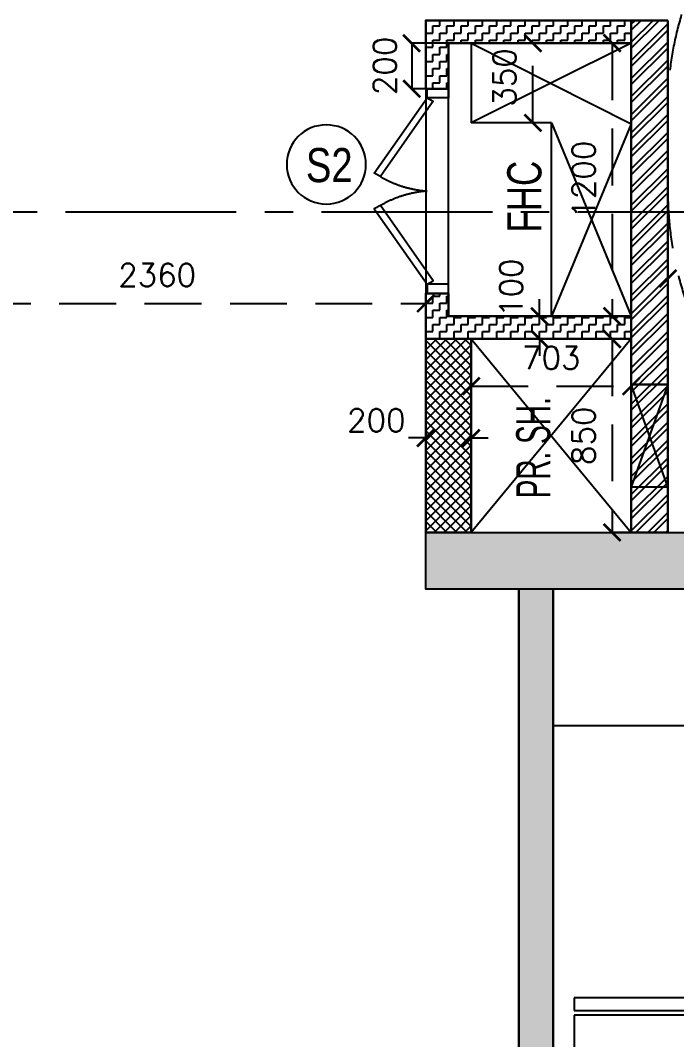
# Model space of a CAD drawing. Header units: millimetres. Extents: x 1181448 to 1317632, y -5734806 to -5633961.
# Drawn here: x 1205672 to 1208554, y -5721205 to -5716724 of the extents above; entities that cross this region are included whole.
import ezdxf
from ezdxf.enums import TextEntityAlignment as Align

# ---------------------------------------------------------------- set-up
doc = ezdxf.new("R2010")
doc.units = ezdxf.units.MM
doc.header["$LTSCALE"] = 1000
doc.header["$MEASUREMENT"] = 0
for name, pattern in [('1BHK-A$0$AUDIT_D_120904163729-0', [0]), ('AUDIT_D_120904163729-0', [0]), ('T8 - TYPICAL FLOOR CORE$0$T10-TYPICAL FLOOR CORE$0$HIDDEN', [0.375, 0.25, -0.125]), ('T8 - TYPICAL FLOOR CORE$0$T8 - TYPICAL FLOOR CORE$0$HIDDEN2', [0.1875, 0.125, -0.0625]), ('T8 - TYPICAL FLOOR CORE$1$AUDIT_D_120904163729-0', [0]), ('T8 - TYPICAL FLOOR CORE$1$HIDDEN', [0.375, 0.25, -0.125]), ('T8_REFUGE COLUMNS$0$CENTER2', [1.125, 0.75, -0.125, 0.125, -0.125])]:
    doc.linetypes.add(name, pattern=pattern)
doc.layers.get('0').update_dxf_attribs({"linetype": 'AUDIT_D_120904163729-0'})
for name, color, linetype in [('1BHK-A$0$A-HATCH -160', 251, '1BHK-A$0$AUDIT_D_120904163729-0'), ('1BHK-A$0$a-KIT FIX', 251, 'Continuous'), ('A_dim', 1, 'Continuous'), ('T8 - TYPICAL FLOOR CORE$0$A-DIMENSIONS', 2, 'T8 - TYPICAL FLOOR CORE$1$HIDDEN'), ('T8 - TYPICAL FLOOR CORE$0$A-HATCH -160', 251, 'T8 - TYPICAL FLOOR CORE$1$AUDIT_D_120904163729-0'), ('T8 - TYPICAL FLOOR CORE$0$a-window-no', 125, 'Continuous'), ('T8 - TYPICAL FLOOR CORE$0$T10-TYPICAL FLOOR CORE$0$A-SLAB SUNK-AC LEDGES', 251, 'T8 - TYPICAL FLOOR CORE$0$T10-TYPICAL FLOOR CORE$0$HIDDEN'), ('T8 - TYPICAL FLOOR CORE$0$T8 - TYPICAL FLOOR CORE$0$A-DOOR', 1, 'Continuous'), ('T8 - TYPICAL FLOOR CORE$0$T8 - TYPICAL FLOOR CORE$0$Typical floor plan-$0$$0$A2-TYPICAL$0$a-door', 1, 'Continuous'), ('T8 - TYPICAL FLOOR CORE$1$HATCH', 8, 'Continuous'), ('T8 - TYPICAL FLOOR CORE$1$T10-TYPICAL FLOOR CORE$0$CUT-OUT', 49, 'Continuous'), ('T8(T9 IS SIMILAR) - REFUGE FLOOR$1$A_rail', 253, 'Continuous'), ('T8_REFUGE COLUMNS$0$A-CENTERLINE', 193, 'T8_REFUGE COLUMNS$0$CENTER2'), ('T8_REFUGE COLUMNS$1$A-RCC COLS', 3, 'Continuous')]:
    doc.layers.add(name, color=color, linetype=linetype)
for name, color, linetype, lineweight in [('1BHK-A$1$A-WALL- 160', 6, 'Continuous', 30), ('T8 - TYPICAL FLOOR CORE$0$T8 - TYPICAL FLOOR CORE$0$D&W', 8, 'Continuous', 25), ('T8 - TYPICAL FLOOR CORE$1$a-Text', 4, 'Continuous', 0), ('T8 - TYPICAL FLOOR CORE$1$A-WALL- 160', 6, 'Continuous', 30), ('T8 - TYPICAL FLOOR CORE$1$T10-TYPICAL FLOOR CORE$0$A-WALL- 160', 6, 'Continuous', 30), ('T8 - TYPICAL FLOOR CORE$1$T10-TYPICAL FLOOR CORE$0$D&W', 8, 'Continuous', 25), ('T8(T9 IS SIMILAR) - REFUGE FLOOR$0$D&W', 8, 'Continuous', 25)]:
    doc.layers.add(name, color=color, linetype=linetype, lineweight=lineweight)
doc.layers.add('T8_REFUGE COLUMNS$0$COL-HATCH', color=7, linetype='Continuous', lineweight=25, true_color=0xa3a3a3)
doc.styles.add('T8 - TYPICAL FLOOR CORE$0$LODHA STANDERD', font='sanss___.ttf')
doc.styles.add('T8 - TYPICAL FLOOR CORE$0$Romans 1', font='romans.shx', dxfattribs={"height": 100})
doc.styles.add('T8 - TYPICAL FLOOR CORE$1$ARIAL ARROW', font='swisscl.ttf')
doc.dimstyles.new('T8 - TYPICAL FLOOR CORE$0$ALPINE S', dxfattribs={"dimscale": 0, "dimtxt": 100, "dimasz": 75, "dimexe": 0, "dimexo": 0, "dimgap": 75, "dimtad": 1, "dimdec": 0, "dimzin": 0, "dimdsep": 46, "dimtxsty": 'T8 - TYPICAL FLOOR CORE$0$Romans 1', "dimblk": 'T8 - TYPICAL FLOOR CORE$0$_ArchTick', "dimcen": 0.09, "dimclrd": 256, "dimclre": 256, "dimclrt": 7, "dimadec": 0, "dimazin": 0, "dimtfac": 1, "dimtdec": 0, "dimtofl": 0, "dimtmove": 1, "dimatfit": 0, "dimldrblk": 'T8 - TYPICAL FLOOR CORE$0$_Open90', "dimfxl": 1, "dimtolj": 1, "dimtzin": 0, "dimarcsym": 0})

# ---------------------------------------------------------------- blocks, each defined once
blk = doc.blocks.new('T8 - TYPICAL FLOOR CORE$0$_ArchTick')
at = {"color": 0, "linetype": 'ByBlock', "const_width": 0.15}
blk.add_lwpolyline([(-0.5, -0.5), (0.5, 0.5)], dxfattribs=at)
blk = doc.blocks.new('*D249')
at = {"layer": 'T8 - TYPICAL FLOOR CORE$0$A-DIMENSIONS', "linetype": 'T8 - TYPICAL FLOOR CORE$1$HIDDEN', "lineweight": -2, "transparency": 16777216}
for p, q in [((1205092.4, -5717855.7), (1205092.4, -5717968.1)), ((1207452.3, -5718258.1), (1207452.3, -5717968.1))]:
    blk.add_line(p, q, dxfattribs=at)
at = {"layer": 'T8 - TYPICAL FLOOR CORE$0$A-DIMENSIONS', "lineweight": -2, "transparency": 16777216}
blk.add_line((1205092.4, -5717968.1), (1207452.3, -5717968.1), dxfattribs=at)
at = {"layer": 'T8 - TYPICAL FLOOR CORE$0$A-DIMENSIONS', "linetype": 'ByBlock', "lineweight": -2, "transparency": 16777216, "xscale": 75, "yscale": 75, "zscale": 75, "rotation": 180}
blk.add_blockref('T8 - TYPICAL FLOOR CORE$0$_ArchTick', (1205092.4, -5717968.1), dxfattribs=at)
at = {"layer": 'T8 - TYPICAL FLOOR CORE$0$A-DIMENSIONS', "linetype": 'ByBlock', "lineweight": -2, "transparency": 16777216, "xscale": 75, "yscale": 75, "zscale": 75}
blk.add_blockref('T8 - TYPICAL FLOOR CORE$0$_ArchTick', (1207452.3, -5717968.1), dxfattribs=at)
at = {"layer": 'T8 - TYPICAL FLOOR CORE$0$A-DIMENSIONS', "color": 7, "linetype": 'ByBlock', "transparency": 16777216, "insert": (1206272.3, -5717843.1), "char_height": 100, "attachment_point": 5, "style": 'T8 - TYPICAL FLOOR CORE$0$Romans 1'}
blk.add_mtext('\\A1;2360', dxfattribs=at)
blk = doc.blocks.new('T8 - TYPICAL FLOOR CORE$0$_Open90')
at = {"color": 0, "linetype": 'ByBlock', "lineweight": -2}
for p, q in [((0, 0), (-1, 0)), ((-0.5, 0.5), (0, 0)), ((0, 0), (-0.5, -0.5))]:
    blk.add_line(p, q, dxfattribs=at)
blk = doc.blocks.new('*D209')
at = {"layer": 'T8 - TYPICAL FLOOR CORE$0$A-DIMENSIONS', "linetype": 'T8 - TYPICAL FLOOR CORE$1$HIDDEN', "lineweight": -2, "transparency": 16777216}
for p, q in [((1208515.7, -5717976.4), (1208515.7, -5717858.5)), ((1210015.9, -5718058.1), (1210015.9, -5717858.5))]:
    blk.add_line(p, q, dxfattribs=at)
at = {"layer": 'T8 - TYPICAL FLOOR CORE$0$A-DIMENSIONS', "lineweight": -2, "transparency": 16777216}
blk.add_line((1210015.9, -5717858.5), (1208515.7, -5717858.5), dxfattribs=at)
at = {"layer": 'T8 - TYPICAL FLOOR CORE$0$A-DIMENSIONS', "linetype": 'ByBlock', "lineweight": -2, "transparency": 16777216, "xscale": 75, "yscale": 75, "zscale": 75, "rotation": 180}
blk.add_blockref('T8 - TYPICAL FLOOR CORE$0$_ArchTick', (1208515.7, -5717858.5), dxfattribs=at)
at = {"layer": 'T8 - TYPICAL FLOOR CORE$0$A-DIMENSIONS', "linetype": 'ByBlock', "lineweight": -2, "transparency": 16777216, "xscale": 75, "yscale": 75, "zscale": 75}
blk.add_blockref('T8 - TYPICAL FLOOR CORE$0$_ArchTick', (1210015.9, -5717858.5), dxfattribs=at)
at = {"layer": 'T8 - TYPICAL FLOOR CORE$0$A-DIMENSIONS', "color": 7, "linetype": 'ByBlock', "transparency": 16777216, "insert": (1209265.8, -5717733.5), "char_height": 100, "attachment_point": 5, "style": 'T8 - TYPICAL FLOOR CORE$0$Romans 1'}
blk.add_mtext('\\A1;1500', dxfattribs=at)
blk = doc.blocks.new('T8 - TYPICAL FLOOR CORE$0$WINDOW TAG')
at = {"layer": 'T8 - TYPICAL FLOOR CORE$0$a-window-no'}
blk.add_circle((0, 0), 174.1, dxfattribs=at)
at = {"layer": 'T8 - TYPICAL FLOOR CORE$0$a-window-no', "style": 'T8 - TYPICAL FLOOR CORE$0$LODHA STANDERD'}
blk.add_attdef('WINDOW', text='', height=150, dxfattribs=at).set_placement((11.3, 2.8), align=Align.MIDDLE_CENTER)
blk = doc.blocks.new('*D185')
at = {"layer": 'T8 - TYPICAL FLOOR CORE$0$A-DIMENSIONS', "linetype": 'T8 - TYPICAL FLOOR CORE$1$HIDDEN', "lineweight": -2, "transparency": 16777216}
for p, q in [((1208355.3, -5716824.1), (1208271.1, -5716824.1)), ((1208355.3, -5718024), (1208271.1, -5718024))]:
    blk.add_line(p, q, dxfattribs=at)
at = {"layer": 'T8 - TYPICAL FLOOR CORE$0$A-DIMENSIONS', "lineweight": -2, "transparency": 16777216}
blk.add_line((1208271.1, -5716824.1), (1208271.1, -5718024), dxfattribs=at)
at = {"layer": 'T8 - TYPICAL FLOOR CORE$0$A-DIMENSIONS', "linetype": 'ByBlock', "lineweight": -2, "transparency": 16777216, "xscale": 75, "yscale": 75, "zscale": 75}
for p, rotation in [((1208271.1, -5716824.1), 90), ((1208271.1, -5718024), 270)]:
    blk.add_blockref('T8 - TYPICAL FLOOR CORE$0$_ArchTick', p, dxfattribs=dict(at, rotation=rotation))
at = {"layer": 'T8 - TYPICAL FLOOR CORE$0$A-DIMENSIONS', "color": 7, "linetype": 'ByBlock', "transparency": 16777216, "insert": (1208146.1, -5717424), "char_height": 100, "attachment_point": 5, "rotation": 90, "style": 'T8 - TYPICAL FLOOR CORE$0$Romans 1'}
blk.add_mtext('\\A1;1200', dxfattribs=at)
blk = doc.blocks.new('*D186')
at = {"layer": 'T8 - TYPICAL FLOOR CORE$0$A-DIMENSIONS', "linetype": 'T8 - TYPICAL FLOOR CORE$1$HIDDEN', "lineweight": -2, "transparency": 16777216}
for p, q in [((1207652, -5718256.6), (1207652, -5718332)), ((1208355.3, -5718256.6), (1208355.3, -5718332))]:
    blk.add_line(p, q, dxfattribs=at)
at = {"layer": 'T8 - TYPICAL FLOOR CORE$0$A-DIMENSIONS', "lineweight": -2, "transparency": 16777216}
blk.add_line((1207652, -5718332), (1208355.3, -5718332), dxfattribs=at)
at = {"layer": 'T8 - TYPICAL FLOOR CORE$0$A-DIMENSIONS', "linetype": 'ByBlock', "lineweight": -2, "transparency": 16777216, "xscale": 75, "yscale": 75, "zscale": 75, "rotation": 180}
blk.add_blockref('T8 - TYPICAL FLOOR CORE$0$_ArchTick', (1207652, -5718332), dxfattribs=at)
at = {"layer": 'T8 - TYPICAL FLOOR CORE$0$A-DIMENSIONS', "linetype": 'ByBlock', "lineweight": -2, "transparency": 16777216, "xscale": 75, "yscale": 75, "zscale": 75}
blk.add_blockref('T8 - TYPICAL FLOOR CORE$0$_ArchTick', (1208355.3, -5718332), dxfattribs=at)
at = {"layer": 'T8 - TYPICAL FLOOR CORE$0$A-DIMENSIONS', "color": 7, "linetype": 'ByBlock', "transparency": 16777216, "insert": (1208003.6, -5718207), "char_height": 100, "attachment_point": 5, "style": 'T8 - TYPICAL FLOOR CORE$0$Romans 1'}
blk.add_mtext('\\A1;703', dxfattribs=at)
blk = doc.blocks.new('*D187')
at = {"layer": 'T8 - TYPICAL FLOOR CORE$0$A-DIMENSIONS', "linetype": 'T8 - TYPICAL FLOOR CORE$1$HIDDEN', "lineweight": -2, "transparency": 16777216}
for p, q in [((1208355.3, -5718125.1), (1208271.1, -5718125.1)), ((1208355.3, -5718974.9), (1208271.1, -5718974.9))]:
    blk.add_line(p, q, dxfattribs=at)
at = {"layer": 'T8 - TYPICAL FLOOR CORE$0$A-DIMENSIONS', "lineweight": -2, "transparency": 16777216}
blk.add_line((1208271.1, -5718125.1), (1208271.1, -5718974.9), dxfattribs=at)
at = {"layer": 'T8 - TYPICAL FLOOR CORE$0$A-DIMENSIONS', "linetype": 'ByBlock', "lineweight": -2, "transparency": 16777216, "xscale": 75, "yscale": 75, "zscale": 75}
for p, rotation in [((1208271.1, -5718125.1), 90), ((1208271.1, -5718974.9), 270)]:
    blk.add_blockref('T8 - TYPICAL FLOOR CORE$0$_ArchTick', p, dxfattribs=dict(at, rotation=rotation))
at = {"layer": 'T8 - TYPICAL FLOOR CORE$0$A-DIMENSIONS', "color": 7, "linetype": 'ByBlock', "transparency": 16777216, "insert": (1208146.1, -5718550), "char_height": 100, "attachment_point": 5, "rotation": 90, "style": 'T8 - TYPICAL FLOOR CORE$0$Romans 1'}
blk.add_mtext('\\A1;850', dxfattribs=at)
blk = doc.blocks.new('*D200')
at = {"layer": 'T8 - TYPICAL FLOOR CORE$0$A-DIMENSIONS', "linetype": 'T8 - TYPICAL FLOOR CORE$1$HIDDEN', "lineweight": -2, "transparency": 16777216}
for p, q in [((1207552.1, -5716824.1), (1207390.5, -5716824.1)), ((1207552.1, -5717024.1), (1207390.5, -5717024.1))]:
    blk.add_line(p, q, dxfattribs=at)
at = {"layer": 'T8 - TYPICAL FLOOR CORE$0$A-DIMENSIONS', "lineweight": -2, "transparency": 16777216}
blk.add_line((1207390.5, -5716824.1), (1207390.5, -5717024.1), dxfattribs=at)
at = {"layer": 'T8 - TYPICAL FLOOR CORE$0$A-DIMENSIONS', "linetype": 'ByBlock', "lineweight": -2, "transparency": 16777216, "xscale": 75, "yscale": 75, "zscale": 75}
for p, rotation in [((1207390.5, -5716824.1), 90), ((1207390.5, -5717024.1), 270)]:
    blk.add_blockref('T8 - TYPICAL FLOOR CORE$0$_ArchTick', p, dxfattribs=dict(at, rotation=rotation))
at = {"layer": 'T8 - TYPICAL FLOOR CORE$0$A-DIMENSIONS', "color": 7, "linetype": 'ByBlock', "transparency": 16777216, "insert": (1207272.3, -5716924.1), "char_height": 100, "attachment_point": 5, "rotation": 90, "style": 'T8 - TYPICAL FLOOR CORE$0$Romans 1'}
blk.add_mtext('\\A1;200', dxfattribs=at)
blk = doc.blocks.new('*D205')
at = {"layer": 'T8 - TYPICAL FLOOR CORE$0$A-DIMENSIONS', "linetype": 'T8 - TYPICAL FLOOR CORE$1$HIDDEN', "lineweight": -2, "transparency": 16777216}
for p, q in [((1208055.1, -5716824.1), (1207923.2, -5716824.1)), ((1208005.1, -5717174.1), (1207923.2, -5717174.1))]:
    blk.add_line(p, q, dxfattribs=at)
at = {"layer": 'T8 - TYPICAL FLOOR CORE$0$A-DIMENSIONS', "lineweight": -2, "transparency": 16777216}
blk.add_line((1207923.2, -5717174.1), (1207923.2, -5716824.1), dxfattribs=at)
at = {"layer": 'T8 - TYPICAL FLOOR CORE$0$A-DIMENSIONS', "linetype": 'ByBlock', "lineweight": -2, "transparency": 16777216, "xscale": 75, "yscale": 75, "zscale": 75}
for p, rotation in [((1207923.2, -5716824.1), 90), ((1207923.2, -5717174.1), 270)]:
    blk.add_blockref('T8 - TYPICAL FLOOR CORE$0$_ArchTick', p, dxfattribs=dict(at, rotation=rotation))
at = {"layer": 'T8 - TYPICAL FLOOR CORE$0$A-DIMENSIONS', "color": 7, "linetype": 'ByBlock', "transparency": 16777216, "insert": (1207798.2, -5716974.1), "char_height": 100, "attachment_point": 5, "rotation": 90, "style": 'T8 - TYPICAL FLOOR CORE$0$Romans 1'}
blk.add_mtext('\\A1;350', dxfattribs=at)
blk = doc.blocks.new('*D206')
at = {"layer": 'T8 - TYPICAL FLOOR CORE$0$A-DIMENSIONS', "lineweight": -2, "transparency": 16777216}
for p, q in [((1207452.1, -5718559.6), (1207377.1, -5718559.6)), ((1207652, -5718559.6), (1207727, -5718559.6))]:
    blk.add_line(p, q, dxfattribs=at)
at = {"layer": 'T8 - TYPICAL FLOOR CORE$0$A-DIMENSIONS', "linetype": 'T8 - TYPICAL FLOOR CORE$1$HIDDEN', "lineweight": -2, "transparency": 16777216}
for p, q in [((1207452.1, -5718549.5), (1207452.1, -5718559.6)), ((1207652, -5718549.5), (1207652, -5718559.6))]:
    blk.add_line(p, q, dxfattribs=at)
at = {"layer": 'T8 - TYPICAL FLOOR CORE$0$A-DIMENSIONS', "linetype": 'ByBlock', "lineweight": -2, "transparency": 16777216, "xscale": 75, "yscale": 75, "zscale": 75}
blk.add_blockref('T8 - TYPICAL FLOOR CORE$0$_ArchTick', (1207452.1, -5718559.6), dxfattribs=at)
at = {"layer": 'T8 - TYPICAL FLOOR CORE$0$A-DIMENSIONS', "linetype": 'ByBlock', "lineweight": -2, "transparency": 16777216, "xscale": 75, "yscale": 75, "zscale": 75, "rotation": 179.9999999999892}
blk.add_blockref('T8 - TYPICAL FLOOR CORE$0$_ArchTick', (1207652, -5718559.6), dxfattribs=at)
at = {"layer": 'T8 - TYPICAL FLOOR CORE$0$A-DIMENSIONS', "color": 7, "linetype": 'ByBlock', "transparency": 16777216, "insert": (1207235.2, -5718482.1), "char_height": 100, "attachment_point": 5, "style": 'T8 - TYPICAL FLOOR CORE$0$Romans 1'}
blk.add_mtext('\\A1;200', dxfattribs=at)
blk = doc.blocks.new('*D224')
at = {"layer": 'T8 - TYPICAL FLOOR CORE$0$A-DIMENSIONS', "lineweight": -2, "transparency": 16777216}
for p, q in [((1207952.4, -5718024.1), (1207952.4, -5717949.1)), ((1207952.4, -5718124.1), (1207952.4, -5718199.1))]:
    blk.add_line(p, q, dxfattribs=at)
at = {"layer": 'T8 - TYPICAL FLOOR CORE$0$A-DIMENSIONS', "linetype": 'T8 - TYPICAL FLOOR CORE$1$HIDDEN', "lineweight": -2, "transparency": 16777216}
for p, q in [((1208005.1, -5718024.1), (1207952.4, -5718024.1)), ((1208055.1, -5718124.1), (1207952.4, -5718124.1))]:
    blk.add_line(p, q, dxfattribs=at)
at = {"layer": 'T8 - TYPICAL FLOOR CORE$0$A-DIMENSIONS', "linetype": 'ByBlock', "lineweight": -2, "transparency": 16777216, "xscale": 75, "yscale": 75, "zscale": 75}
for p, rotation in [((1207952.4, -5718024.1), 269.9999999999892), ((1207952.4, -5718124.1), 89.99999999998924)]:
    blk.add_blockref('T8 - TYPICAL FLOOR CORE$0$_ArchTick', p, dxfattribs=dict(at, rotation=rotation))
at = {"layer": 'T8 - TYPICAL FLOOR CORE$0$A-DIMENSIONS', "color": 7, "linetype": 'ByBlock', "transparency": 16777216, "insert": (1207827.4, -5717899.1), "char_height": 100, "attachment_point": 5, "rotation": 90, "style": 'T8 - TYPICAL FLOOR CORE$0$Romans 1'}
blk.add_mtext('\\A1;100', dxfattribs=at)
blk = doc.blocks.new('T8_REFUGE COLUMNS')
at = {"layer": 'T8_REFUGE COLUMNS$0$COL-HATCH', "linetype": 'ByBlock'}
h = blk.add_hatch(color=256, dxfattribs=at)
h.dxf.hatch_style = 1
h.paths.add_polyline_path([(1212742.1, -5719224.9), (1207452.1, -5719224.9), (1207452.1, -5718974.9), (1212742.1, -5718974.9)])
at = {"layer": 'T8_REFUGE COLUMNS$0$A-CENTERLINE'}
blk.add_line((1223494.9, -5717567.4), (1182495.9, -5717567.4), dxfattribs=at)
at = {"layer": 'T8_REFUGE COLUMNS$1$A-RCC COLS', "linetype": 'ByBlock'}
blk.add_lwpolyline([(1212742.1, -5719224.9), (1207452.1, -5719224.9), (1207452.1, -5718974.9), (1212742.1, -5718974.9)], close=True, dxfattribs=at)
blk = doc.blocks.new('1BHK-A')
at = {"layer": '1BHK-A$0$A-HATCH -160', "linetype": 'ByBlock'}
h = blk.add_hatch(dxfattribs=at)
h.set_pattern_fill('HEX', color=256, scale=150)
h.paths.add_polyline_path([(1144639.9, -5727571.2), (1144639.7, -5727421.2), (1144639.8, -5727421.2), (1144639.8, -5726805.6), (1144799.8, -5726805.6), (1144799.5, -5728524.6), (1145269.9, -5728524.6), (1145269.9, -5728684.6), (1144639.5, -5728684.6), (1144639.7, -5727571.2)])
h.paths.add_polyline_path([(1147369.9, -5728524.6), (1147999.5, -5728524.6), (1147999.5, -5728684.6), (1147369.9, -5728684.6)])
h.paths.add_polyline_path([(1148299.5, -5724624.6), (1150189.8, -5724624.6), (1150189.8, -5722879.6), (1150039.8, -5722879.6), (1150039.8, -5724474.5), (1148299.5, -5724474.5)])
h.paths.add_polyline_path([(1150039.7, -5719224.6), (1150189.8, -5719224.6), (1150189.8, -5721774.6), (1150039.7, -5721774.6)])
h.paths.add_polyline_path([(1144599.6, -5723174.6), (1144759.6, -5723174.6), (1144759.6, -5723314.6), (1145789.5, -5723314.6), (1145789.5, -5723174.6), (1145949.5, -5723174.6), (1145949.5, -5723474.6), (1144599.6, -5723474.4)])
h.paths.add_polyline_path([(1144599.6, -5721924.6), (1144759.6, -5721924.6), (1144759.6, -5722524.6), (1144599.6, -5722524.6)])
h.paths.add_polyline_path([(1145549.4, -5721834.8), (1145789.5, -5721834.8), (1145789.5, -5722524.6), (1145949.5, -5722524.6), (1145949.5, -5721924.7), (1145789.5, -5721924.5), (1145789.5, -5721674.6), (1145549.4, -5721674.6)])
at = {"layer": '1BHK-A$0$a-KIT FIX', "color": 1}
blk.add_line((1146424.5, -5719824.6), (1150039.7, -5719824.6), dxfattribs=at)
at = {"layer": '1BHK-A$0$a-KIT FIX'}
for p, q in [((1149200.5, -5721021), (1149946.4, -5721021)), ((1149946.4, -5721021), (1149946.4, -5721076.1)), ((1149946.4, -5721076.1), (1149200.5, -5721076.1)), ((1149200.5, -5721096), (1149946.4, -5721096)), ((1149946.4, -5721096), (1149946.4, -5721620.4))]:
    blk.add_line(p, q, dxfattribs=at)
at = {"layer": '1BHK-A$1$A-WALL- 160', "linetype": 'ByBlock'}
for p, q in [((1150039.7, -5719224.6), (1150039.7, -5721774.9)), ((1150189.7, -5719224.6), (1150189.7, -5721774.9))]:
    blk.add_line(p, q, dxfattribs=at)
blk = doc.blocks.new('T8 - TYPICAL FLOOR CORE')
at = {"layer": 'T8 - TYPICAL FLOOR CORE$0$A-HATCH -160', "linetype": 'ByBlock'}
h = blk.add_hatch(dxfattribs=at)
h.set_pattern_fill('ZIGZAG', color=256, scale=250)
h.set_pattern_definition([(9e-15, (57014.018, -4904.488), (31.25, 31.25), [31.25, -31.25]), (90, (57045.268, -4904.488), (-31.25, 31.25), [31.25, -31.25])])
h.paths.add_polyline_path([(1208355.3, -5716724.1), (1207452.1, -5716724.1), (1207452.1, -5717024.1), (1207552.1, -5717024.1), (1207552.1, -5716824.1), (1208355.3, -5716824.1)])
h = blk.add_hatch(dxfattribs=at)
h.set_pattern_fill('ZIGZAG', color=256, scale=250)
h.set_pattern_definition([(9e-15, (57014.018, -4904.488), (31.25, 31.25), [31.25, -31.25]), (90, (57045.268, -4904.488), (-31.25, 31.25), [31.25, -31.25])])
h.paths.add_polyline_path([(1208355.3, -5718024.1), (1207552.1, -5718024.1), (1207552.1, -5717924.1), (1207452.1, -5717924.1), (1207452.1, -5718124.1), (1207552.1, -5718124.1), (1208355.3, -5718124.1)])
at = {"layer": 'T8 - TYPICAL FLOOR CORE$0$T10-TYPICAL FLOOR CORE$0$A-SLAB SUNK-AC LEDGES', "linetype": 'ByBlock'}
h = blk.add_hatch(dxfattribs=at)
h.set_pattern_fill('ANSI32', color=256, scale=150)
h.set_pattern_definition([(45, (57057.016, -4904.49), (-39.77475644, 39.77475644), []), (45, (57083.533, -4904.49), (-39.77475644, 39.77475644), [])])
h.paths.add_polyline_path([(1208515.3, -5716724.1), (1208355.3, -5716724.1), (1208355.3, -5718974.9), (1208515.3, -5718974.9)])
h = blk.add_hatch(dxfattribs=at)
h.set_pattern_fill('ANSI37', color=256, scale=250)
h.paths.add_polyline_path([(1207652, -5718974.9), (1207452.3, -5718974.9), (1207452.3, -5718124.1), (1207652, -5718124.1)])
at = {"linetype": 'ByBlock'}
blk.add_line((1208087.1, -5718024.1), (1208355.3, -5718024.1), dxfattribs=at)
at = {"linetype": 'T8 - TYPICAL FLOOR CORE$0$T8 - TYPICAL FLOOR CORE$0$HIDDEN2', "ltscale": 10}
for points in [[(1207252.9, -5717410.3, 0.113319), (1207458.1, -5717474.1, 0.860704)], [(1207252.9, -5717537.9, -0.113319), (1207458.1, -5717474.1, -0.860704)]]:
    blk.add_lwpolyline(points, format="xyb", dxfattribs=at)
at = {"layer": 'T8 - TYPICAL FLOOR CORE$0$T8 - TYPICAL FLOOR CORE$0$A-DOOR', "linetype": 'Continuous', "ltscale": 5}
for points in [[(1207458.1, -5717064.5), (1207484.8, -5717079.5), (1207252.9, -5717410.3), (1207226.1, -5717395.3)], [(1207458.1, -5717883.6), (1207484.8, -5717868.6), (1207252.9, -5717537.9), (1207226.1, -5717552.8)]]:
    blk.add_lwpolyline(points, close=True, dxfattribs=at)
at = {"layer": 'T8 - TYPICAL FLOOR CORE$0$T8 - TYPICAL FLOOR CORE$0$D&W', "linetype": 'ByBlock'}
blk.add_lwpolyline([(1207452.1, -5717024.1), (1207452, -5717924.1), (1207552.1, -5717924.1), (1207552, -5717024.1)], close=True, dxfattribs=at)
at = {"layer": 'T8 - TYPICAL FLOOR CORE$0$T8 - TYPICAL FLOOR CORE$0$Typical floor plan-$0$$0$A2-TYPICAL$0$a-door', "color": 4}
for points in [[(1207458.1, -5717064.5), (1207458.1, -5717024.1), (1207552.1, -5717024.1), (1207552.1, -5717064.5)], [(1207458.1, -5717883.6), (1207458.1, -5717924.1), (1207552.1, -5717924.1), (1207552.1, -5717883.6)]]:
    blk.add_lwpolyline(points, close=True, dxfattribs=at)
at = {"layer": 'T8 - TYPICAL FLOOR CORE$1$A-WALL- 160', "linetype": 'ByBlock'}
for points in [[(1208355.3, -5716724.1), (1207452.1, -5716724.1), (1207452.1, -5717024.1), (1207552.1, -5717024.1), (1207552.1, -5716824.1), (1208355.3, -5716824.1)], [(1208355.3, -5718024.1), (1207552.1, -5718024.1), (1207552.1, -5717924.1), (1207452.1, -5717924.1), (1207452.1, -5718124.1), (1207552.1, -5718124.1), (1207552.1, -5718124.1), (1208355.3, -5718124.1)]]:
    blk.add_lwpolyline(points, close=True, dxfattribs=at)
at = {"layer": 'T8 - TYPICAL FLOOR CORE$1$A-WALL- 160', "linetype": 'ByBlock', "elevation": 0}
blk.add_lwpolyline([(1207652, -5718974.9), (1207452.3, -5718974.9), (1207452.3, -5718124.1), (1207652, -5718124.1)], close=True, dxfattribs=at)
at = {"layer": 'T8 - TYPICAL FLOOR CORE$1$HATCH', "linetype": 'T8 - TYPICAL FLOOR CORE$1$HIDDEN'}
for centre, radius, start, end in [((1210017.8, -5717128.5), 1504.6, 91.9839, 176.7169), ((1210016, -5717473.8, 0.7), 1500.2, 180.0714, 269.9908)]:
    blk.add_arc(centre, radius, start, end, dxfattribs=at)
at = {"layer": 'T8 - TYPICAL FLOOR CORE$1$T10-TYPICAL FLOOR CORE$0$A-WALL- 160', "linetype": 'ByBlock'}
blk.add_lwpolyline([(1208515.3, -5716724.1), (1208355.3, -5716724.1), (1208355.3, -5718974.9), (1208515.3, -5718974.9)], close=True, dxfattribs=at)
at = {"layer": 'T8 - TYPICAL FLOOR CORE$1$T10-TYPICAL FLOOR CORE$0$CUT-OUT'}
for p, q in [((1208355.3, -5716824.1, 0.6), (1207652, -5717174.1)), ((1207652, -5716824.1, -0.6), (1208355.3, -5717179.1)), ((1207652, -5716824.1, 0), (1207652, -5717174.1)), ((1208005.1, -5717174.1), (1207652, -5717174.1)), ((1208005.1, -5717174.1), (1208355.3, -5718024.1)), ((1208005.1, -5718024.1), (1208005.1, -5717174.1)), ((1208355.3, -5717179.1), (1208005.1, -5718024.1)), ((1208005.1, -5718024.1), (1208355.3, -5718024.1)), ((1207652, -5718124.1, -0.3), (1208355.3, -5718974.9, -0.1)), ((1207652, -5718124.1, -0.3), (1207652.1, -5718974.9, 0)), ((1208355.3, -5718124.1, 0.6), (1207652.1, -5718974.9, 0))]:
    blk.add_line(p, q, dxfattribs=at)
at = {"layer": 'T8 - TYPICAL FLOOR CORE$1$T10-TYPICAL FLOOR CORE$0$D&W', "linetype": 'ByBlock'}
for points in [[(1208515.3, -5718324.5), (1208355.3, -5718324.5), (1208355.3, -5718774.5), (1208515.3, -5718774.5)], [(1208515.3, -5718774.5), (1208355.3, -5718324.5), (1208515.3, -5718324.5), (1208355.3, -5718774.5)]]:
    blk.add_lwpolyline(points, close=True, dxfattribs=at)
at = {"layer": 'T8 - TYPICAL FLOOR CORE$0$a-window-no'}
ref = blk.add_blockref('T8 - TYPICAL FLOOR CORE$0$WINDOW TAG', (1207015.6, -5717357.1), dxfattribs=dict(at, xscale=-1, rotation=180))
ref.add_attrib('WINDOW', 'S2', dxfattribs={"height": 150, "style": 'T8 - TYPICAL FLOOR CORE$0$LODHA STANDERD', "width": 0.8}).set_placement((1207028.3, -5717359.9), align=Align.MIDDLE_CENTER)
at = {"layer": 'T8 - TYPICAL FLOOR CORE$1$a-Text', "linetype": 'ByBlock', "char_height": 150, "width": 821.633, "attachment_point": 1, "rotation": 90, "style": 'T8 - TYPICAL FLOOR CORE$1$ARIAL ARROW'}
for s, insert in [('FHC', (1207810.4, -5717656.7, 0.3)), ('\\pi199.95156;{\\W0.8;PR. SH. }', (1207849.7, -5719024.6))]:
    blk.add_mtext(s, dxfattribs=dict(at, insert=insert))
at = {"layer": 'T8 - TYPICAL FLOOR CORE$0$A-DIMENSIONS', "linetype": 'ByBlock'}
for base, p1, p2, picture, middle in [((1207390.5, -5717024.1), (1207552.1, -5716824.1), (1207552.1, -5717024.1), '*D200', (1207397.3, -5716924.1)), ((1207923.2, -5716824.1), (1208005.1, -5717174.1), (1208055.1, -5716824.1), '*D205', (1207923.2, -5716974.1)), ((1207952.4, -5718124.1, 0), (1208005.1, -5718024.1), (1208055.1, -5718124.1), '*D224', (1207952.4, -5717899.1, 0))]:
    dim = blk.add_linear_dim(base=base, p1=p1, p2=p2, angle=90, dimstyle='T8 - TYPICAL FLOOR CORE$0$ALPINE S', override={"dimscale": 1, "dimfxl": 5, "dimarcsym": 1}, dxfattribs=at)
    dim.commit()
    dim.dimension.update_dxf_attribs({"geometry": picture, "text_midpoint": middle, "dimtype": 128})
for base, p1, p2, picture, middle in [((1208271.1, -5718024), (1208355.3, -5716824.1, 0.6), (1208355.3, -5718024, 0.6), '*D185', (1208146.1, -5717424)), ((1208271.1, -5718974.9), (1208355.3, -5718125.1), (1208355.3, -5718974.9), '*D187', (1208146.1, -5718550))]:
    dim = blk.add_linear_dim(base=base, p1=p1, p2=p2, angle=90, dimstyle='T8 - TYPICAL FLOOR CORE$0$ALPINE S', override={"dimscale": 1, "dimfxl": 5, "dimarcsym": 1}, dxfattribs=at)
    dim.commit()
    dim.dimension.update_dxf_attribs({"geometry": picture, "text_midpoint": middle})
for base, p1, p2, picture, middle in [((1208515.7, -5717858.5), (1210015.9, -5718058.1, 0.4), (1208515.7, -5717976.4), '*D209', (1209265.8, -5717733.5)), ((1207452.3, -5717968.1), (1205092.4, -5717855.7), (1207452.3, -5718258.1), '*D249', (1206272.3, -5717843.1)), ((1208355.3, -5718332), (1207652, -5718256.6, -0.2), (1208355.3, -5718256.6), '*D186', (1208003.6, -5718207))]:
    dim = blk.add_linear_dim(base=base, p1=p1, p2=p2, dimstyle='T8 - TYPICAL FLOOR CORE$0$ALPINE S', override={"dimscale": 1, "dimfxl": 5, "dimarcsym": 1}, dxfattribs=at)
    dim.commit()
    dim.dimension.update_dxf_attribs({"geometry": picture, "text_midpoint": middle})
dim = blk.add_linear_dim(base=(1207452.1, -5718559.6, 0), p1=(1207652, -5718549.5, -0.1), p2=(1207452.1, -5718549.5), dimstyle='T8 - TYPICAL FLOOR CORE$0$ALPINE S', override={"dimscale": 1, "dimfxl": 5, "dimarcsym": 1}, dxfattribs=at)
dim.commit()
dim.dimension.update_dxf_attribs({"geometry": '*D206', "text_midpoint": (1207235.2, -5718607.1, 0), "dimtype": 128})
blk = doc.blocks.new('T8(T9 IS SIMILAR) - REFUGE FLOOR')
at = {"layer": 'T8(T9 IS SIMILAR) - REFUGE FLOOR$0$D&W', "linetype": 'ByBlock'}
blk.add_blockref('T8 - TYPICAL FLOOR CORE', (0, 0), dxfattribs=at)
at = {"layer": 'T8(T9 IS SIMILAR) - REFUGE FLOOR$0$D&W', "linetype": 'ByBlock', "xscale": -1}
blk.add_blockref('1BHK-A', (2358051.5, -0.4), dxfattribs=at)
at = {"layer": 'T8(T9 IS SIMILAR) - REFUGE FLOOR$1$A_rail', "linetype": 'ByBlock'}
blk.add_blockref('T8_REFUGE COLUMNS', (0, 0), dxfattribs=at)

msp = doc.modelspace()

# ---------------------------------------------------------------- block references
at = {"layer": 'A_dim', "linetype": 'ByBlock'}
msp.add_blockref('T8(T9 IS SIMILAR) - REFUGE FLOOR', (0, 0), dxfattribs=at)

doc.saveas('drawing.dxf')
